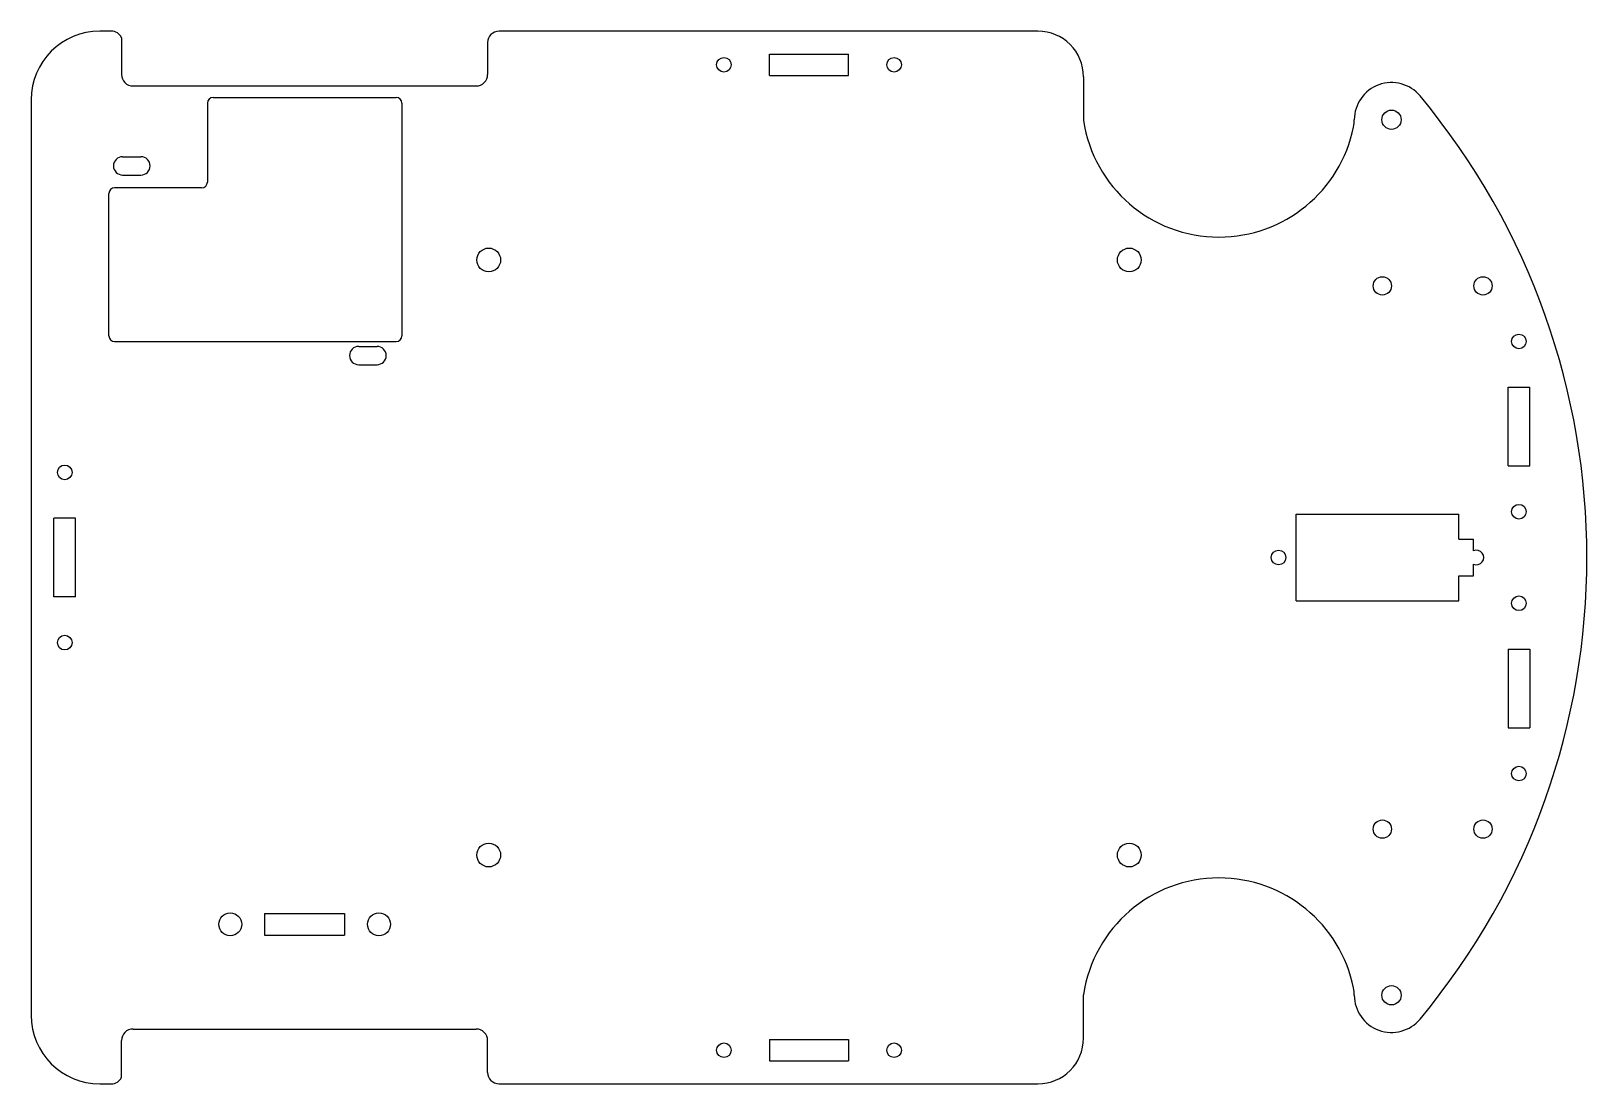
# Model space of a CAD drawing. Header units: inches. Extents: x -4.25 to 4.25, y -2.88 to 2.88.
import ezdxf

# ---------------------------------------------------------------- set-up
doc = ezdxf.new("R2010")
doc.units = ezdxf.units.IN
doc.header["$MEASUREMENT"] = 0

msp = doc.modelspace()

# ---------------------------------------------------------------- linework, layer by layer
at = {"color": 7, "linetype": 'Continuous', "lineweight": 25}
for p, q in [((-3.8125, 2.875), (-3.875, 2.875)), ((-3.7558, 2.8389), (-3.7558, 2.638)), ((-1.7558, 2.8125), (-1.7558, 2.638)), ((1.25, 2.875), (-1.6933, 2.875)), ((-0.215, 2.75), (0.215, 2.75)), ((-0.215, 2.632), (-0.215, 2.75)), ((0.215, 2.632), (0.215, 2.75)), ((-3.6933, 2.5755), (-1.8183, 2.5755)), ((-0.215, 2.632), (0.215, 2.632)), ((1.5, 2.625), (1.5, 2.3878)), ((-4.25, 2.5), (-4.25, -2.5)), ((-3.2871, 2.4817), (-3.2871, 2.0505)), ((-3.2558, 2.513), (-2.2558, 2.513)), ((-2.2246, 2.4817), (-2.2246, 1.2105)), ((-3.75, 2.189), (-3.65, 2.189)), ((-3.75, 2.089), (-3.65, 2.089)), ((-3.825, 1.2105), (-3.825, 1.988)), ((-3.3183, 2.0192), (-3.7938, 2.0192)), ((-3.7938, 1.1792), (-2.2558, 1.1792)), ((-2.46, 1.153), (-2.36, 1.153)), ((-2.46, 1.053), (-2.36, 1.053)), ((3.8195, 0.93), (3.9375, 0.93)), ((3.8195, 0.5), (3.8195, 0.93)), ((3.9375, 0.5), (3.9375, 0.93)), ((3.8195, 0.5), (3.9375, 0.5)), ((-4.007, 0.215), (-4.125, 0.215)), ((-4.125, -0.215), (-4.125, 0.215)), ((-4.007, -0.215), (-4.007, 0.215)), ((2.661, 0.236), (3.551, 0.236)), ((2.661, -0.236), (2.661, 0.236)), ((3.551, 0.1), (3.551, 0.236)), ((3.551, 0.1), (3.631, 0.1)), ((3.631, 0.0369), (3.631, 0.1)), ((3.631, -0.1), (3.631, -0.0369)), ((3.551, -0.1), (3.631, -0.1)), ((3.551, -0.236), (3.551, -0.1)), ((-4.007, -0.215), (-4.125, -0.215)), ((2.661, -0.236), (3.551, -0.236)), ((3.8195, -0.5), (3.8195, -0.93)), ((3.8195, -0.5), (3.9375, -0.5)), ((3.9375, -0.5), (3.9375, -0.93)), ((3.8195, -0.93), (3.9375, -0.93)), ((-2.9746, -1.9445), (-2.9746, -2.0625)), ((-2.9746, -1.9445), (-2.5371, -1.9445)), ((-2.5371, -1.9445), (-2.5371, -2.0625)), ((-2.9746, -2.0625), (-2.5371, -2.0625)), ((1.5, -2.625), (1.5, -2.3878)), ((-3.6933, -2.5755), (-1.8183, -2.5755)), ((-0.215, -2.632), (-0.215, -2.75)), ((-0.215, -2.632), (0.215, -2.632)), ((0.215, -2.632), (0.215, -2.75)), ((-3.7558, -2.8389), (-3.7558, -2.638)), ((-1.7558, -2.8125), (-1.7558, -2.638)), ((-0.215, -2.75), (0.215, -2.75)), ((-3.875, -2.875), (-3.8125, -2.875)), ((-1.6933, -2.875), (1.25, -2.875))]:
    msp.add_line(p, q, dxfattribs=at)
for centre, radius in [((-0.465, 2.691), 0.04), ((0.465, 2.691), 0.04), ((3.1824, 2.391), 0.0525), ((-1.75, 1.625), 0.065), ((1.75, 1.625), 0.065), ((3.1324, 1.4835), 0.05), ((3.6824, 1.4835), 0.05), ((3.8785, 1.18), 0.04), ((-4.066, 0.465), 0.04), ((3.8785, 0.25), 0.04), ((2.5655, 0), 0.04), ((3.8785, -0.25), 0.04), ((-4.066, -0.465), 0.04), ((3.8785, -1.18), 0.04), ((3.1324, -1.4835), 0.05), ((3.6824, -1.4835), 0.05), ((-1.75, -1.625), 0.065), ((1.75, -1.625), 0.065), ((-3.1621, -2.0035), 0.0625), ((-2.3496, -2.0035), 0.0625), ((3.1824, -2.391), 0.0525), ((-0.465, -2.691), 0.04), ((0.465, -2.691), 0.04)]:
    msp.add_circle(centre, radius, dxfattribs=at)
for centre, radius, start, end in [((-3.875, 2.5), 0.375, 90, 180), ((-3.8125, 2.8125), 0.0625, 24.97081, 90), ((-1.6933, 2.8125), 0.0625, 90, 180), ((1.25, 2.625), 0.25, 0, 90), ((-3.6933, 2.638), 0.0625, 180, 270), ((-1.8183, 2.638), 0.0625, 270, 0), ((3.1824, 2.391), 0.2031, 39.7537, 180), ((-3.2558, 2.4817), 0.0312, 90, 180), ((-2.2558, 2.4817), 0.0312, 0, 90), ((0.308, 0), 3.942, 320.2463, 39.7537), ((2.2397, 2.4978), 0.7478, 188.46228, 270), ((2.7793, 2.391), 0.2, 348.51049, 0), ((2.2397, 2.5007), 0.7507, 270, 348.51049), ((-3.75, 2.139), 0.05, 90, 270), ((-3.65, 2.139), 0.05, 270, 90), ((-3.3183, 2.0505), 0.0312, 270, 0), ((-3.7938, 1.988), 0.0312, 90, 180), ((-3.7938, 1.2105), 0.0312, 180, 270), ((-2.2558, 1.2105), 0.0313, 270, 0), ((-2.46, 1.103), 0.05, 90, 270), ((-2.36, 1.103), 0.05, 270, 90), ((3.6465, 0), 0.04, 247.20097, 112.79903), ((2.2397, -2.4978), 0.7478, 90, 171.53772), ((2.2397, -2.5007), 0.7507, 11.48951, 90), ((2.7793, -2.391), 0.2, 0, 11.48951), ((3.1824, -2.391), 0.2031, 180, 320.2463), ((-3.875, -2.5), 0.375, 180, 270), ((-3.6933, -2.638), 0.0625, 90, 180), ((-1.8183, -2.638), 0.0625, 0, 90), ((1.25, -2.625), 0.25, 270, 0), ((-3.8125, -2.8125), 0.0625, 270, 335.02919), ((-1.6933, -2.8125), 0.0625, 180, 270)]:
    msp.add_arc(centre, radius, start, end, dxfattribs=at)

doc.saveas('drawing.dxf')
